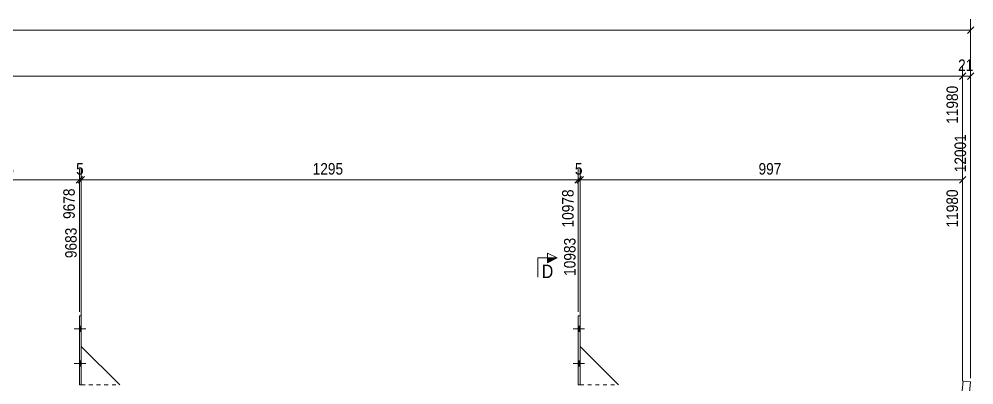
# Model space of a CAD drawing. Header units: millimetres. Extents: x 2 to 825, y 1 to 579.
# Drawn here: x 437.4 to 686.2, y 325.7 to 420.9 of the extents above; entities that cross this region are included whole.
import ezdxf

# ---------------------------------------------------------------- set-up
doc = ezdxf.new("R2010")
doc.units = ezdxf.units.MM
doc.linetypes.add('XKITLINE00', pattern=[0])
doc.linetypes.add('XKITLINE01', pattern=[4, 1, -1, 1, -1])
for name, color, linetype, lineweight in [('Bolt', 3, 'Continuous', 0), ('Dimensions', 7, 'Continuous', 0), ('Part', 2, 'Continuous', 0), ('Section', 6, 'Continuous', 0)]:
    doc.layers.add(name, color=color, linetype=linetype, lineweight=lineweight)
doc.styles.add('ARIAL', font='ARIAL.TTF')

# ---------------------------------------------------------------- blocks, each defined once
blk = doc.blocks.new('*A15')
at = {"layer": 'Bolt'}
for points in [[(453.09, 340.97), (453.59, 340.97), (453.59, 339.57), (453.09, 339.57)], [(453.09, 340.97), (453.59, 340.97), (453.59, 339.57), (453.09, 339.57)], [(453.09, 331.97), (453.59, 331.97), (453.59, 330.57), (453.09, 330.57)], [(453.09, 331.97), (453.59, 331.97), (453.59, 330.57), (453.09, 330.57)]]:
    blk.add_hatch(color=3, dxfattribs=at).paths.add_polyline_path(points, flags=17)
at = {"layer": 'Bolt', "color": 3, "linetype": 'XKITLINE00', "lineweight": 0}
for p, q in [((453.59, 340.97), (453.09, 340.97)), ((453.59, 340.97), (453.09, 340.97)), ((454.75, 340.27), (451.75, 340.27)), ((454.75, 340.27), (451.75, 340.27)), ((453.59, 339.57), (453.09, 339.57)), ((453.59, 339.57), (453.09, 339.57)), ((454.75, 331.27), (451.75, 331.27)), ((454.75, 331.27), (451.75, 331.27)), ((453.59, 331.97), (453.09, 331.97)), ((453.59, 331.97), (453.09, 331.97)), ((453.59, 330.57), (453.09, 330.57)), ((453.59, 330.57), (453.09, 330.57))]:
    blk.add_line(p, q, dxfattribs=at)
blk = doc.blocks.new('*A18')
at = {"layer": 'Bolt'}
for points in [[(583.09, 340.97), (583.59, 340.97), (583.59, 339.57), (583.09, 339.57)], [(583.09, 340.97), (583.59, 340.97), (583.59, 339.57), (583.09, 339.57)], [(583.09, 331.97), (583.59, 331.97), (583.59, 330.57), (583.09, 330.57)], [(583.09, 331.97), (583.59, 331.97), (583.59, 330.57), (583.09, 330.57)]]:
    blk.add_hatch(color=3, dxfattribs=at).paths.add_polyline_path(points, flags=17)
at = {"layer": 'Bolt', "color": 3, "linetype": 'XKITLINE00', "lineweight": 0}
for p, q in [((583.59, 340.97), (583.09, 340.97)), ((583.59, 340.97), (583.09, 340.97)), ((584.75, 340.27), (581.75, 340.27)), ((584.75, 340.27), (581.75, 340.27)), ((583.59, 339.57), (583.09, 339.57)), ((583.59, 339.57), (583.09, 339.57)), ((584.75, 331.27), (581.75, 331.27)), ((584.75, 331.27), (581.75, 331.27)), ((583.59, 331.97), (583.09, 331.97)), ((583.59, 331.97), (583.09, 331.97)), ((583.59, 330.57), (583.09, 330.57)), ((583.59, 330.57), (583.09, 330.57))]:
    blk.add_line(p, q, dxfattribs=at)
blk = doc.blocks.new('*A43')
at = {"layer": 'Part', "color": 2, "linetype": 'XKITLINE00', "lineweight": 0}
for p, q in [((683.38, 326.66), (675.82, 255.06)), ((677.81, 254.85), (685.37, 326.45)), ((685.37, 326.45), (683.38, 326.66)), ((675.82, 255.06), (677.81, 254.85))]:
    blk.add_line(p, q, dxfattribs=at)
blk = doc.blocks.new('*A47')
at = {"layer": 'Part', "color": 2, "linetype": 'XKITLINE00', "lineweight": 0}
blk.add_line((463.59, 325.67), (453.59, 335.67), dxfattribs=at)
at = {"layer": 'Part', "color": 7, "linetype": 'XKITLINE01', "lineweight": 0}
for p, q in [((453.59, 335.67), (453.59, 325.67)), ((453.59, 325.67), (463.59, 325.67))]:
    blk.add_line(p, q, dxfattribs=at)
blk = doc.blocks.new('*A48')
at = {"layer": 'Part', "color": 2, "linetype": 'XKITLINE00', "lineweight": 0}
for p, q in [((453.59, 343.67), (453.09, 343.67)), ((453.09, 343.67), (453.09, 325.67)), ((453.59, 325.67), (453.59, 343.67))]:
    blk.add_line(p, q, dxfattribs=at)
at = {"layer": 'Part', "color": 7, "linetype": 'XKITLINE01', "lineweight": 0}
blk.add_line((453.09, 325.67), (453.59, 325.67), dxfattribs=at)
blk = doc.blocks.new('*A51')
at = {"layer": 'Part', "color": 2, "linetype": 'XKITLINE00', "lineweight": 0}
blk.add_line((593.59, 325.67), (583.59, 335.67), dxfattribs=at)
at = {"layer": 'Part', "color": 7, "linetype": 'XKITLINE01', "lineweight": 0}
for p, q in [((583.59, 335.67), (583.59, 325.67)), ((583.59, 325.67), (593.59, 325.67))]:
    blk.add_line(p, q, dxfattribs=at)
blk = doc.blocks.new('*A52')
at = {"layer": 'Part', "color": 2, "linetype": 'XKITLINE00', "lineweight": 0}
for p, q in [((583.59, 343.67), (583.09, 343.67)), ((583.09, 343.67), (583.09, 325.67)), ((583.59, 325.67), (583.59, 343.67))]:
    blk.add_line(p, q, dxfattribs=at)
at = {"layer": 'Part', "color": 7, "linetype": 'XKITLINE01', "lineweight": 0}
blk.add_line((583.09, 325.67), (583.59, 325.67), dxfattribs=at)
blk = doc.blocks.new('*A150')
at = {"layer": 'Dimensions', "color": 7, "linetype": 'XKITLINE00', "lineweight": 0}
for p, q in [((685.37, 327.45), (685.37, 420.9)), ((35.29, 418.05), (685.37, 418.05)), ((686.21, 418.9), (684.52, 417.2))]:
    blk.add_line(p, q, dxfattribs=at)
at = {"layer": 'Dimensions', "color": 3}
blk.add_point((685.37, 418.05), dxfattribs=at)
blk = doc.blocks.new('*A158')
at = {"layer": 'Dimensions', "color": 7, "linetype": 'XKITLINE00', "lineweight": 0}
for p, q in [((683.27, 326.67), (683.27, 408.9)), ((37.29, 406.05), (683.27, 406.05)), ((684.12, 406.9), (682.42, 405.2))]:
    blk.add_line(p, q, dxfattribs=at)
at = {"layer": 'Dimensions', "color": 3}
blk.add_point((683.27, 406.05), dxfattribs=at)
at = {"layer": 'Dimensions', "color": 3, "style": 'ARIAL', "width": 0.85}
blk.add_text('11980', height=3, rotation=90.0002, dxfattribs=at).set_placement((682.07, 393.63))
blk = doc.blocks.new('*A171')
at = {"layer": 'Dimensions', "color": 7, "linetype": 'XKITLINE00', "lineweight": 0}
for p, q in [((412.01, 336.67), (412.01, 381.92)), ((453.09, 344.67), (453.09, 381.92)), ((412.86, 379.92), (411.16, 378.22)), ((412.01, 379.07), (453.09, 379.07)), ((453.94, 379.92), (452.24, 378.22))]:
    blk.add_line(p, q, dxfattribs=at)
at = {"layer": 'Dimensions', "color": 3}
for p in [(412.01, 379.07), (453.09, 379.07)]:
    blk.add_point(p, dxfattribs=at)
at = {"layer": 'Dimensions', "color": 3, "style": 'ARIAL', "width": 0.85}
blk.add_text('1195', height=3, dxfattribs=at).set_placement((428.1, 380.42))
blk.add_text('9678', height=3, rotation=90.0002, dxfattribs=at).set_placement((451.89, 368.87))
blk = doc.blocks.new('*A172')
at = {"layer": 'Dimensions', "color": 7, "linetype": 'XKITLINE00', "lineweight": 0}
for p, q in [((453.09, 344.67), (453.09, 381.92)), ((453.59, 336.67), (453.59, 381.92)), ((453.94, 379.92), (452.24, 378.22)), ((454.44, 379.92), (452.74, 378.22)), ((453.09, 379.07), (453.59, 379.07))]:
    blk.add_line(p, q, dxfattribs=at)
at = {"layer": 'Dimensions', "color": 3}
for p in [(453.09, 379.07), (453.59, 379.07)]:
    blk.add_point(p, dxfattribs=at)
at = {"layer": 'Dimensions', "color": 3, "style": 'ARIAL', "width": 0.85}
blk.add_text('5', height=3, dxfattribs=at).set_placement((452.23, 380.42))
blk.add_text('9683', height=3, rotation=90.0002, dxfattribs=at).set_placement((452.39, 358.67))
blk = doc.blocks.new('*A173')
at = {"layer": 'Dimensions', "color": 7, "linetype": 'XKITLINE00', "lineweight": 0}
for p, q in [((453.59, 336.67), (453.59, 381.92)), ((583.09, 344.67), (583.09, 381.92)), ((454.44, 379.92), (452.74, 378.22)), ((453.59, 379.07), (583.09, 379.07)), ((583.94, 379.92), (582.24, 378.22))]:
    blk.add_line(p, q, dxfattribs=at)
at = {"layer": 'Dimensions', "color": 3}
for p in [(453.59, 379.07), (583.09, 379.07)]:
    blk.add_point(p, dxfattribs=at)
at = {"layer": 'Dimensions', "color": 3, "style": 'ARIAL', "width": 0.85}
blk.add_text('1295', height=3, dxfattribs=at).set_placement((513.89, 380.42))
blk.add_text('10978', height=3, rotation=90.0002, dxfattribs=at).set_placement((581.89, 366.65))
blk = doc.blocks.new('*A174')
at = {"layer": 'Dimensions', "color": 7, "linetype": 'XKITLINE00', "lineweight": 0}
for p, q in [((583.09, 344.67), (583.09, 381.92)), ((583.59, 336.67), (583.59, 381.92)), ((583.94, 379.92), (582.24, 378.22)), ((584.44, 379.92), (582.74, 378.22)), ((583.09, 379.07), (583.59, 379.07))]:
    blk.add_line(p, q, dxfattribs=at)
at = {"layer": 'Dimensions', "color": 3}
for p in [(583.09, 379.07), (583.59, 379.07)]:
    blk.add_point(p, dxfattribs=at)
at = {"layer": 'Dimensions', "color": 3, "style": 'ARIAL', "width": 0.85}
blk.add_text('5', height=3, dxfattribs=at).set_placement((582.23, 380.42))
blk.add_text('10983', height=3, rotation=90.0002, dxfattribs=at).set_placement((582.39, 354.05))
blk = doc.blocks.new('*A175')
at = {"layer": 'Dimensions', "color": 7, "linetype": 'XKITLINE00', "lineweight": 0}
for p, q in [((583.59, 336.67), (583.59, 381.92)), ((683.27, 326.67), (683.27, 381.92)), ((584.44, 379.92), (582.74, 378.22)), ((583.59, 379.07), (683.27, 379.07)), ((684.12, 379.92), (682.42, 378.22))]:
    blk.add_line(p, q, dxfattribs=at)
at = {"layer": 'Dimensions', "color": 3}
for p in [(583.59, 379.07), (683.27, 379.07)]:
    blk.add_point(p, dxfattribs=at)
at = {"layer": 'Dimensions', "color": 3, "style": 'ARIAL', "width": 0.85}
blk.add_text('997', height=3, dxfattribs=at).set_placement((630.09, 380.42))
blk.add_text('11980', height=3, rotation=90.0002, dxfattribs=at).set_placement((682.07, 366.65))
blk = doc.blocks.new('*A200')
at = {"layer": 'Section'}
for points in [[(575.09, 358.74), (577.59, 358.74), (575.09, 357.49)], [(575.09, 241.04), (577.59, 239.79), (575.09, 239.79)]]:
    blk.add_hatch(color=3, dxfattribs=at).paths.add_polyline_path(points, flags=17)
at = {"layer": 'Section', "color": 1, "linetype": 'XKITLINE00', "lineweight": 0}
for p, q in [((572.59, 358.74), (572.59, 353.74)), ((572.59, 358.74), (577.59, 358.74)), ((572.59, 239.79), (572.59, 244.79)), ((572.59, 239.79), (577.59, 239.79))]:
    blk.add_line(p, q, dxfattribs=at)
at = {"layer": 'Section', "color": 3, "linetype": 'XKITLINE00', "lineweight": 0}
for p, q in [((575.09, 357.49), (575.09, 359.99)), ((575.09, 359.99), (577.59, 358.74)), ((577.59, 358.74), (575.09, 357.49)), ((577.59, 239.79), (575.09, 241.04)), ((575.09, 241.04), (575.09, 238.54)), ((577.59, 239.79), (575.09, 238.54))]:
    blk.add_line(p, q, dxfattribs=at)
at = {"layer": 'Section', "color": 7, "style": 'ARIAL', "width": 0.85}
for p in [(573.59, 353.49), (573.59, 241.54)]:
    blk.add_text('D', height=3.5, dxfattribs=at).set_placement(p)
blk = doc.blocks.new('*A217')
at = {"layer": 'Dimensions', "color": 7, "linetype": 'XKITLINE00', "lineweight": 0}
for p, q in [((683.27, 326.67), (683.27, 408.9)), ((685.37, 327.45), (685.37, 408.9)), ((684.12, 406.9), (682.42, 405.2)), ((683.27, 406.05), (685.37, 406.05)), ((686.21, 406.9), (684.52, 405.2))]:
    blk.add_line(p, q, dxfattribs=at)
at = {"layer": 'Dimensions', "color": 3}
for p in [(683.27, 406.05), (685.37, 406.05)]:
    blk.add_point(p, dxfattribs=at)
at = {"layer": 'Dimensions', "color": 3, "style": 'ARIAL', "width": 0.85}
blk.add_text('21', height=3, dxfattribs=at).set_placement((682.09, 407.4))
blk.add_text('12001', height=3, rotation=90.0002, dxfattribs=at).set_placement((684.17, 381.03))

msp = doc.modelspace()

# ---------------------------------------------------------------- block references
at = {"lineweight": 0}
for name in ['*A150', '*A158', '*A217', '*A171', '*A172', '*A173', '*A174', '*A175', '*A200', '*A48', '*A52', '*A15', '*A18', '*A47', '*A51', '*A43']:
    msp.add_blockref(name, (0, 0), dxfattribs=at)

doc.saveas('drawing.dxf')
